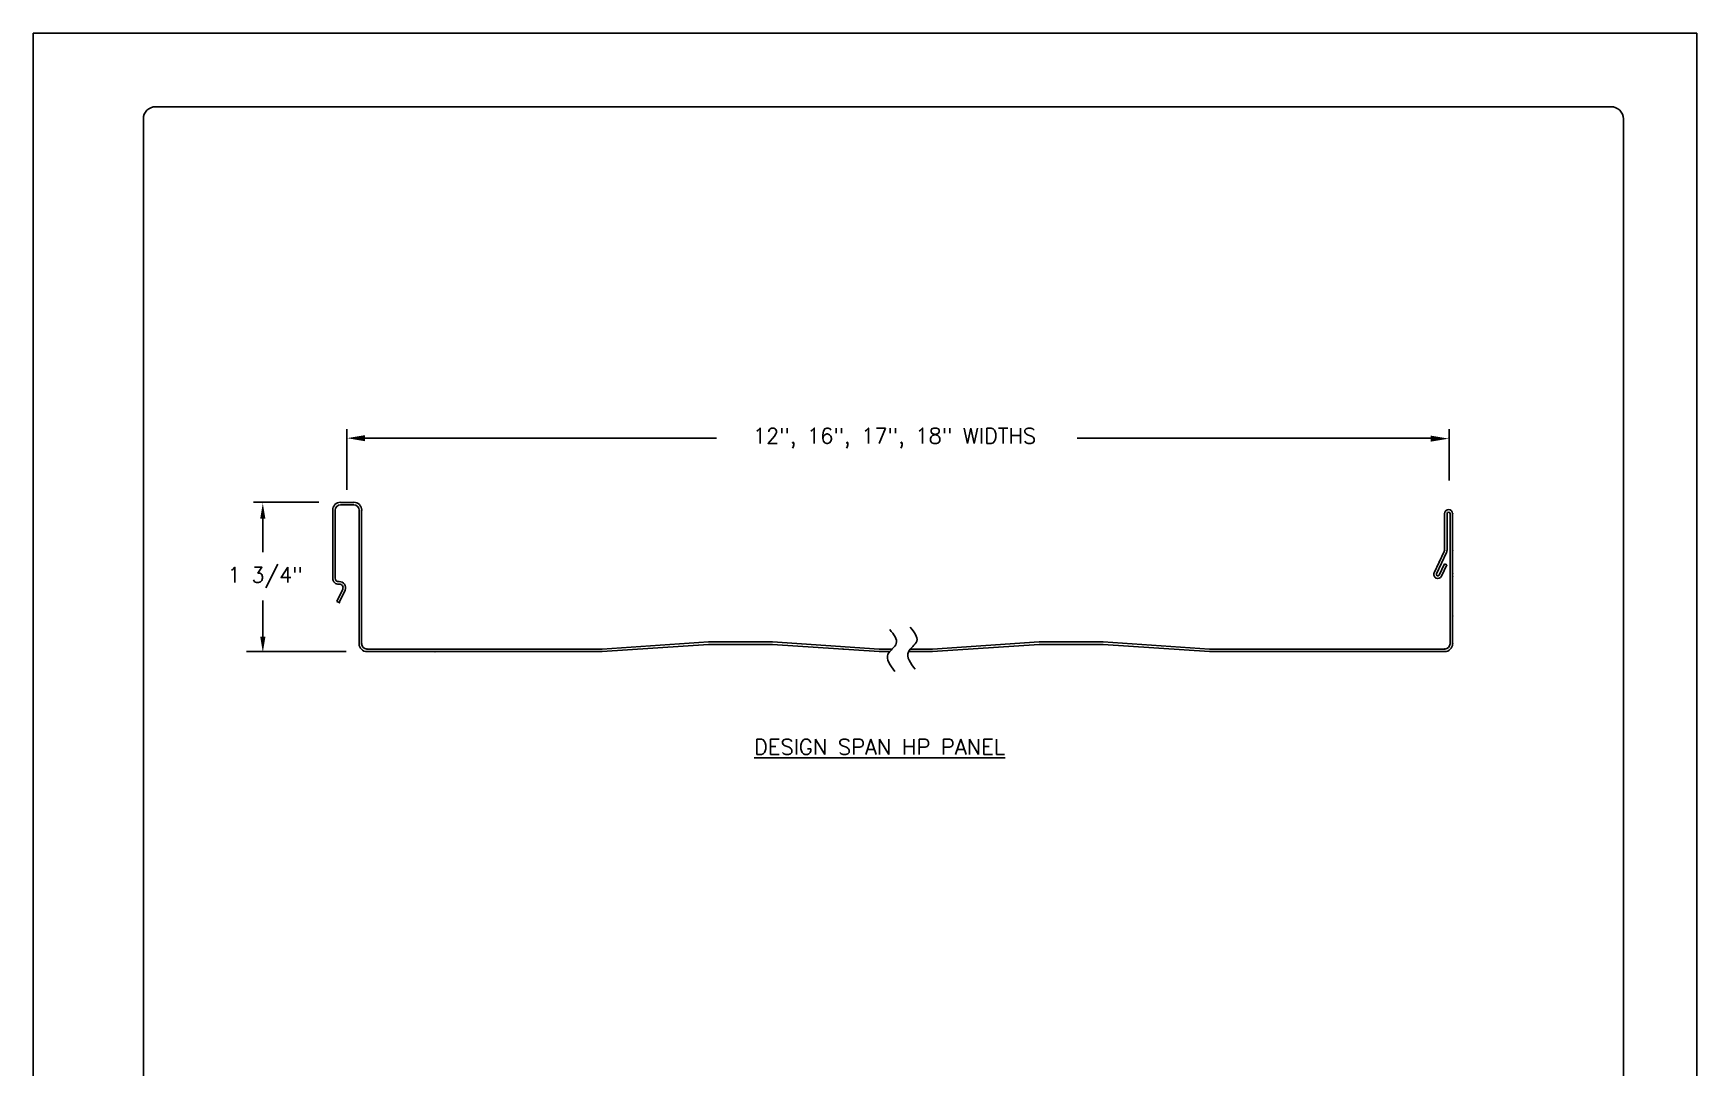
# Model space of a CAD drawing. Extents: x 100.7 to 109.2, y -2.7 to 8.3.
# Drawn here: x 100.69 to 109.19, y 2.98 to 8.26 of the extents above; entities that cross this region are included whole.
import ezdxf
from ezdxf.enums import TextEntityAlignment as Align

# ---------------------------------------------------------------- set-up
doc = ezdxf.new("R2010")
doc.units = 0
doc.header["$LTSCALE"] = 0.5
doc.header["$MEASUREMENT"] = 0
for name, color, linetype in [('BORDER', 9, 'CONTINUOUS'), ('DIM', 4, 'CONTINUOUS'), ('DWG', 2, 'CONTINUOUS')]:
    doc.layers.add(name, color=color, linetype=linetype)
doc.styles.get("Standard").update_dxf_attribs({"font": 'romans.shx'})

msp = doc.modelspace()

# ---------------------------------------------------------------- linework, layer by layer
at = {"layer": 'BORDER'}
for p, q in [((109.1925, 8.2588), (100.6925, 8.2588)), ((100.6925, 8.2588), (100.6925, -2.7412)), ((109.1925, 8.2588), (109.1925, -2.7412)), ((101.255, 7.8213), (101.255, -2.3037)), ((108.755, 7.8838), (101.3175, 7.8838)), ((108.8175, 7.8213), (108.8175, -2.3037))]:
    msp.add_line(p, q, dxfattribs=at)
for centre, start, end in [((101.3175, 7.8213), 90, 180), ((108.755, 7.8213), 0, 90)]:
    msp.add_arc(centre, 0.0625, start, end, dxfattribs=at)
at = {"layer": 'DIM', "color": 5}
for p, q in [((102.2946, 5.9273), (102.2946, 6.2376)), ((107.9267, 5.9755), (107.9267, 6.2376)), ((102.3447, 6.1914), (104.1841, 6.1914)), ((106.0269, 6.1914), (107.8805, 6.1914)), ((102.152, 5.8637), (101.8175, 5.8637)), ((101.8655, 5.7797), (101.8655, 5.6094)), ((101.8655, 5.1777), (101.8655, 5.3617)), ((102.2915, 5.1017), (101.7817, 5.1017))]:
    msp.add_line(p, q, dxfattribs=at)
msp.add_point((107.9267, 6.1914), dxfattribs=at)
for points in [[(102.3879, 6.2066), (102.3879, 6.1758), (102.2955, 6.1912)], [(107.8335, 6.2044), (107.8335, 6.1735), (107.9259, 6.1889)], [(101.8788, 5.7797), (101.8521, 5.7797), (101.8655, 5.8597)], [(101.8788, 5.1777), (101.8521, 5.1777), (101.8655, 5.0977)]]:
    msp.add_solid(points, dxfattribs=at)
at = {"layer": 'DWG'}
for p, q in [((102.2224, 5.8236), (102.2224, 5.476)), ((102.2355, 5.8236), (102.2355, 5.476)), ((102.3305, 5.8636), (102.2625, 5.8636)), ((102.3305, 5.8506), (102.2625, 5.8506)), ((102.3575, 5.1414), (102.3575, 5.8236)), ((102.3705, 5.1414), (102.3705, 5.8236)), ((107.9042, 5.8061), (107.9042, 5.624)), ((107.9172, 5.8061), (107.9172, 5.624)), ((107.9246, 5.8136), (107.9246, 5.8136)), ((107.932, 5.1414), (107.932, 5.8061)), ((107.9451, 5.1414), (107.9451, 5.8061)), ((107.9016, 5.6125), (107.851, 5.5039)), ((102.2224, 5.476), (102.2224, 5.5907)), ((107.9135, 5.607), (107.8628, 5.4983)), ((107.8762, 5.4921), (107.9033, 5.5501)), ((107.8881, 5.4866), (107.9151, 5.5446)), ((107.9151, 5.5446), (107.9033, 5.5501)), ((102.2541, 5.4586), (102.2557, 5.4587)), ((102.2551, 5.4456), (102.2566, 5.4457)), ((107.8609, 5.4767), (107.8609, 5.4767)), ((107.8664, 5.4885), (107.8664, 5.4885)), ((107.9451, 5.4581), (107.9451, 5.2557)), ((102.2737, 5.4209), (102.2438, 5.3569)), ((102.2556, 5.3514), (102.2438, 5.3569)), ((102.2855, 5.4154), (102.2556, 5.3514)), ((102.3975, 5.1144), (103.5989, 5.1144)), ((102.3975, 5.1013), (103.5989, 5.1013)), ((103.5989, 5.1144), (104.1435, 5.151)), ((103.5989, 5.1013), (104.1435, 5.1379)), ((104.1435, 5.151), (104.4702, 5.151)), ((104.1435, 5.1379), (104.4702, 5.1379)), ((104.4702, 5.151), (105.0148, 5.1144)), ((104.4702, 5.1379), (105.0148, 5.1013)), ((105.0148, 5.1144), (105.0807, 5.1144)), ((105.0148, 5.1013), (105.0685, 5.1013)), ((105.165, 5.1013), (105.2878, 5.1013)), ((105.1743, 5.1144), (105.2878, 5.1144)), ((105.2878, 5.1144), (105.8323, 5.151)), ((105.2878, 5.1013), (105.8323, 5.1379)), ((105.8323, 5.151), (106.159, 5.151)), ((105.8323, 5.1379), (106.159, 5.1379)), ((106.159, 5.151), (106.7036, 5.1144)), ((106.159, 5.1379), (106.7036, 5.1013)), ((106.7036, 5.1144), (107.905, 5.1144)), ((106.7036, 5.1013), (107.905, 5.1013))]:
    msp.add_line(p, q, dxfattribs=at)
for centre, radius, start, end in [((102.2625, 5.8236), 0.0401, 90, 180), ((102.2625, 5.8236), 0.027, 90, 180), ((102.3305, 5.8236), 0.0401, 0, 90), ((102.3305, 5.8236), 0.027, 0, 90), ((107.9246, 5.8061), 0.0205, 90, 180), ((107.9246, 5.8061), 0.00741, 90, 180), ((107.9246, 5.8061), 0.0205, 0, 90), ((107.9246, 5.8061), 0.00741, 360, 90), ((107.8772, 5.624), 0.027, 335, 0), ((107.8772, 5.624), 0.0401, 335, 0), ((102.2529, 5.476), 0.0305, 180, 274), ((102.2529, 5.476), 0.0174, 180, 274), ((102.2579, 5.4283), 0.0305, 335, 94), ((102.2579, 5.4283), 0.0174, 335, 94), ((107.8695, 5.4952), 0.0205, 155, 245), ((107.8695, 5.4952), 0.0205, 245, 335), ((107.8695, 5.4952), 0.00741, 155, 245), ((107.8695, 5.4952), 0.00741, 245, 335), ((102.3975, 5.1414), 0.0401, 180, 270), ((102.3975, 5.1414), 0.027, 180, 270), ((107.905, 5.1414), 0.027, 270, 360), ((107.905, 5.1414), 0.0401, 270, 0)]:
    msp.add_arc(centre, radius, start, end, dxfattribs=at)
for points in [[(105.0692, 5.2142), (105.1025, 5.1431), (105.0599, 5.0884), (105.0951, 4.9997)], [(105.1735, 5.2256), (105.2068, 5.1545), (105.1642, 5.0998), (105.1994, 5.011)]]:
    msp.add_spline(points, degree=3, dxfattribs=at)
for p in [(102.3705, 5.8236), (107.9451, 5.8061), (107.9042, 5.618), (107.9042, 5.618), (107.9451, 5.618), (107.878, 5.5619), (107.9451, 5.4854), (107.9456, 5.4989), (102.2556, 5.3514), (102.2556, 5.3514), (107.9451, 5.2829), (102.3705, 5.1414), (102.3975, 5.1144), (102.7446, 5.1013), (104.8307, 5.1144), (104.8307, 5.1144), (107.905, 5.1144), (107.9451, 5.1414)]:
    msp.add_point(p, dxfattribs=at)

# ---------------------------------------------------------------- texts
at = {"layer": 'DIM'}
msp.add_text('12", 16", 17", 18" WIDTHS', height=0.07875, dxfattribs=at).set_placement((105.0934, 6.2035), align=Align.MIDDLE_CENTER)
msp.add_text('%%UDESIGN SPAN HP PANEL', height=0.07875, dxfattribs=at).set_placement((104.3757, 4.5753))
at = {"layer": 'DIM', "insert": (101.8778, 5.4798), "char_height": 0.07875, "attachment_point": 5}
msp.add_mtext('\\A1;1 3/4"', dxfattribs=at)

doc.saveas('drawing.dxf')
